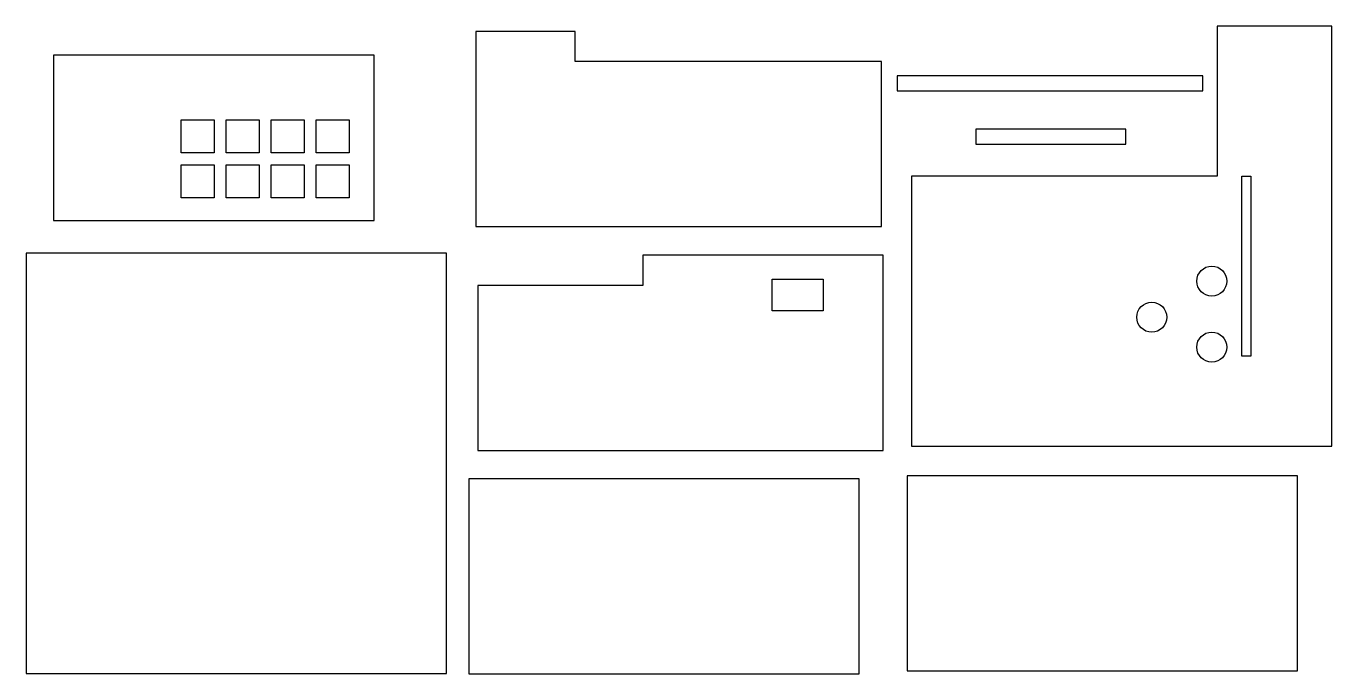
# Model space of a CAD drawing. Header units: inches. Extents: x 0.1 to 17.2, y 0 to 8.5.
import ezdxf

# ---------------------------------------------------------------- set-up
doc = ezdxf.new("R2010")
doc.units = ezdxf.units.IN
doc.layers.get('0').update_dxf_attribs({"linetype": 'CONTINUOUS'})

msp = doc.modelspace()

# ---------------------------------------------------------------- linework, layer by layer
for points in [[(5.961, 8.472), (5.961, 5.913), (11.282, 5.913), (11.282, 8.079), (7.266, 8.079), (7.266, 8.472)], [(17.189, 8.544), (15.685, 8.544), (15.685, 6.576), (11.677, 6.576), (11.677, 3.032), (17.189, 3.032)], [(0.424, 8.161), (0.424, 5.995), (4.629, 5.995), (4.629, 8.161)], [(11.488, 7.89), (11.488, 7.694), (15.496, 7.694), (15.496, 7.89)], [(2.531, 6.881), (2.098, 6.881), (2.098, 7.314), (2.531, 7.314)], [(2.688, 6.881), (2.688, 7.314), (3.121, 7.314), (3.121, 6.881)], [(3.712, 7.314), (3.712, 6.881), (3.279, 6.881), (3.279, 7.314)], [(4.302, 6.881), (3.869, 6.881), (3.869, 7.314), (4.302, 7.314)], [(12.517, 6.995), (14.486, 6.995), (14.486, 7.191), (12.517, 7.191)], [(2.531, 6.29), (2.098, 6.29), (2.098, 6.724), (2.531, 6.724)], [(2.688, 6.29), (2.688, 6.724), (3.121, 6.724), (3.121, 6.29)], [(3.712, 6.724), (3.712, 6.29), (3.279, 6.29), (3.279, 6.724)], [(3.869, 6.724), (4.302, 6.724), (4.302, 6.29), (3.869, 6.29)], [(16.126, 6.576), (16.126, 4.213), (16.007, 4.213), (16.007, 6.576)], [(5.576, 0.052), (5.576, 5.564), (0.064, 5.564), (0.064, 0.052)], [(5.988, 2.978), (11.303, 2.978), (11.303, 5.537), (8.154, 5.537), (8.154, 5.143), (5.988, 5.143)], [(10.516, 5.222), (10.516, 4.808), (9.847, 4.808), (9.847, 5.222)], [(5.872, 2.604), (5.872, 0.045), (10.99, 0.045), (10.99, 2.604)], [(11.619, 2.643), (11.619, 0.084), (16.737, 0.084), (16.737, 2.643)]]:
    msp.add_lwpolyline(points, close=True)
for centre in [(15.614, 5.198), (14.826, 4.725), (15.614, 4.332)]:
    msp.add_circle(centre, 0.197)

doc.saveas('drawing.dxf')
